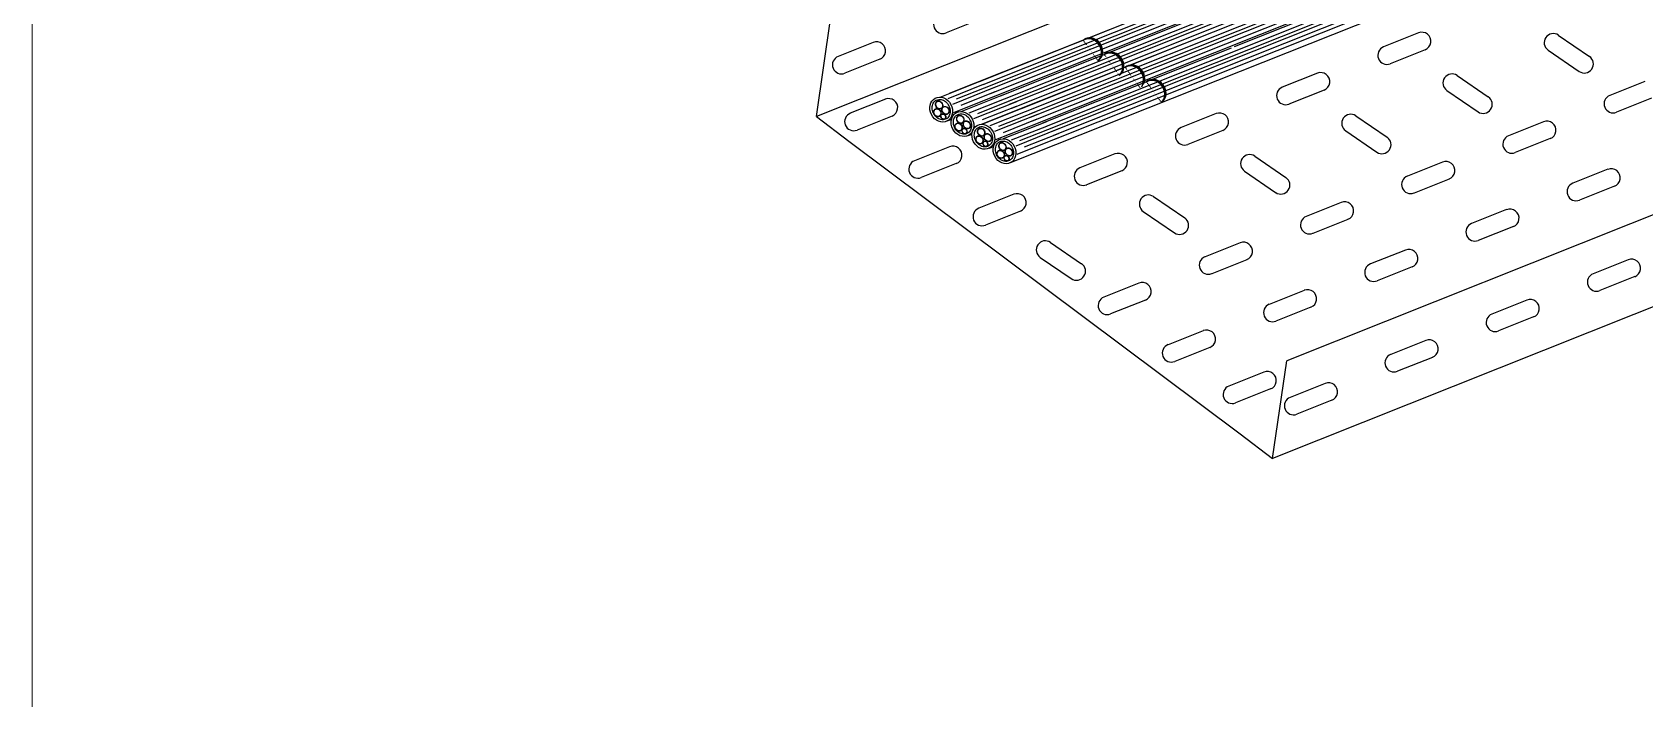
# Model space of a CAD drawing. Header units: millimetres. Extents: x -1335 to 33749, y 2338 to 5277.
# Drawn here: x 32296.9 to 32466.3, y 4271.2 to 4341.2 of the extents above; entities that cross this region are included whole.
import ezdxf

# ---------------------------------------------------------------- set-up
doc = ezdxf.new("R2010")
doc.units = ezdxf.units.MM
doc.layers.add('HAT', color=3, linetype='Continuous', lineweight=20)
doc.layers.add('metraj', color=7, linetype='Continuous')

msp = doc.modelspace()

# ---------------------------------------------------------------- hatches: boundary and pattern name
at = {"layer": 'metraj', "linetype": 'ByBlock'}
h = msp.add_hatch(dxfattribs=at)
h.set_pattern_fill('ANSI31', color=8, scale=0.024562, angle=-8.2494, style=0)
h.set_pattern_definition([(66.750613, (32486.71756, 4462.505166), (-0.071651067, 0.03078282), [])])
edge = h.paths.add_edge_path()
edge.add_line((32407.76, 4340.64), (32407.47, 4340.53))
edge.add_ellipse((32408.16, 4339.38), major_axis=(-0.7, 1.14), ratio=0.85704, start_angle=359.5297, end_angle=368.5068)
edge.add_ellipse((32408.03, 4339.28), major_axis=(-0.7, 1.14), ratio=0.85704, start_angle=188.5068, end_angle=360.1505, ccw=False)
edge.add_ellipse((32408.16, 4339.38), major_axis=(-0.7, 1.14), ratio=0.85704, start_angle=180.1505, end_angle=343.5778)
h = msp.add_hatch(dxfattribs=at)
h.set_pattern_fill('ANSI31', color=8, scale=0.024562, angle=-8.2494, style=0)
h.set_pattern_definition([(66.750613, (32488.94418, 4460.987946), (-0.071651067, 0.03078282), [])])
edge = h.paths.add_edge_path()
edge.add_line((32409.99, 4339.13), (32409.69, 4339.01))
edge.add_ellipse((32410.39, 4337.86), major_axis=(-0.7, 1.14), ratio=0.85704, start_angle=359.5297, end_angle=368.5068)
edge.add_ellipse((32410.25, 4337.76), major_axis=(-0.7, 1.14), ratio=0.85704, start_angle=188.5068, end_angle=360.1505, ccw=False)
edge.add_ellipse((32410.39, 4337.86), major_axis=(-0.7, 1.14), ratio=0.85704, start_angle=180.1505, end_angle=343.5778)
h = msp.add_hatch(dxfattribs=at)
h.set_pattern_fill('ANSI31', color=8, scale=0.024562, angle=-8.2494, style=0)
h.set_pattern_definition([(66.750613, (32491.14054, 4459.64609), (-0.071651067, 0.03078282), [])])
edge = h.paths.add_edge_path()
edge.add_line((32412.19, 4337.79), (32411.89, 4337.67))
edge.add_ellipse((32412.58, 4336.52), major_axis=(-0.7, 1.14), ratio=0.85704, start_angle=359.5297, end_angle=368.5068)
edge.add_ellipse((32412.45, 4336.42), major_axis=(-0.7, 1.14), ratio=0.85704, start_angle=188.5068, end_angle=360.1505, ccw=False)
edge.add_ellipse((32412.58, 4336.52), major_axis=(-0.7, 1.14), ratio=0.85704, start_angle=180.1505, end_angle=343.5778)
h = msp.add_hatch(dxfattribs=at)
h.set_pattern_fill('ANSI31', color=8, scale=0.024562, angle=-8.2494, style=0)
h.set_pattern_definition([(66.750613, (32493.36586, 4458.12906), (-0.071651067, 0.03078282), [])])
edge = h.paths.add_edge_path()
edge.add_line((32414.41, 4336.27), (32414.12, 4336.15))
edge.add_ellipse((32414.81, 4335), major_axis=(-0.7, 1.14), ratio=0.85704, start_angle=359.5297, end_angle=368.5068)
edge.add_ellipse((32414.68, 4334.9), major_axis=(-0.7, 1.14), ratio=0.85704, start_angle=188.5068, end_angle=360.1505, ccw=False)
edge.add_ellipse((32414.81, 4335), major_axis=(-0.7, 1.14), ratio=0.85704, start_angle=180.1505, end_angle=343.5778)

# ---------------------------------------------------------------- linework, layer by layer
at = {"layer": 'HAT', "color": 2, "linetype": 'ByBlock'}
msp.add_line((32296.94, 4119.53), (32296.94, 4739.86), dxfattribs=at)
at = {"layer": 'metraj', "color": 7, "linetype": 'ByBlock'}
for p, q in [((32691.83, 4457.09), (32379.29, 4332.39)), ((32393.28, 4334.83), (32701.94, 4457.98)), ((32399.68, 4327.54), (32709.83, 4451.28)), ((32739.89, 4430.88), (32428.68, 4306.71)), ((32738.4, 4420.61), (32427.19, 4296.45)), ((32399.04, 4334.25), (32439.85, 4350.53)), ((32379.29, 4332.39), (32380.8, 4342.86)), ((32398.64, 4334.56), (32418.45, 4342.47)), ((32386.53, 4334.2), (32382.85, 4332.73)), ((32394.51, 4332.92), (32399.06, 4334.73)), ((32379.29, 4332.39), (32382.69, 4329.78)), ((32395.26, 4330.4), (32395.63, 4330.55)), ((32382.69, 4329.78), (32423.78, 4299.05)), ((32397.46, 4329.06), (32397.89, 4329.23)), ((32427.19, 4296.45), (32428.68, 4306.71)), ((32423.78, 4299.05), (32427.19, 4296.45))]:
    msp.add_line(p, q, dxfattribs=at)
at = {"layer": 'metraj', "color": 8, "linetype": 'ByBlock'}
for p, q in [((32397.56, 4334.35), (32702.24, 4455.91)), ((32399.79, 4332.83), (32704.47, 4454.39)), ((32401.98, 4331.49), (32706.66, 4453.05)), ((32404.21, 4329.98), (32708.89, 4451.53)), ((32396.81, 4335.76), (32437.62, 4352.05)), ((32397.3, 4335.54), (32437.98, 4351.77)), ((32397.34, 4335.18), (32438.19, 4351.48)), ((32397.57, 4334.8), (32438.36, 4351.07)), ((32399.52, 4334.02), (32440.21, 4350.25)), ((32399.56, 4333.67), (32440.42, 4349.97)), ((32399.8, 4333.28), (32440.59, 4349.56)), ((32401.24, 4332.9), (32442.05, 4349.19)), ((32401.72, 4332.68), (32442.4, 4348.91)), ((32401.76, 4332.32), (32442.62, 4348.62)), ((32401.99, 4331.94), (32442.78, 4348.21)), ((32403.46, 4331.39), (32444.27, 4347.67)), ((32403.95, 4331.16), (32444.63, 4347.39)), ((32403.99, 4330.81), (32444.84, 4347.11)), ((32404.22, 4330.42), (32445.01, 4346.7)), ((32396.58, 4342.64), (32392.91, 4341.18)), ((32385.25, 4340.18), (32381.57, 4338.71)), ((32442.52, 4341.17), (32438.84, 4339.71)), ((32457.2, 4340.93), (32460.47, 4338.7)), ((32385.96, 4338.4), (32382.28, 4336.94)), ((32443.23, 4339.4), (32439.55, 4337.94)), ((32456.13, 4339.36), (32459.4, 4337.12)), ((32431.9, 4336.93), (32428.22, 4335.47)), ((32446.58, 4336.69), (32449.85, 4334.46)), ((32393.12, 4334.29), (32396.83, 4335.77)), ((32393.62, 4333.7), (32398.11, 4335.49)), ((32394.02, 4334.23), (32397.94, 4335.79)), ((32394.51, 4333.58), (32398.07, 4335)), ((32432.6, 4335.16), (32428.92, 4333.7)), ((32445.5, 4335.12), (32448.77, 4332.88)), ((32466.28, 4336.07), (32462.6, 4334.6)), ((32393.72, 4332.82), (32398.01, 4334.53)), ((32395.35, 4332.77), (32399.06, 4334.25)), ((32395.84, 4332.18), (32400.34, 4333.97)), ((32396.24, 4332.71), (32400.17, 4334.28)), ((32396.73, 4332.06), (32400.3, 4333.48)), ((32466.99, 4334.3), (32463.31, 4332.83)), ((32387.24, 4332.43), (32383.56, 4330.96)), ((32396.63, 4331.57), (32400.24, 4333.02)), ((32397.55, 4331.43), (32401.25, 4332.91)), ((32398.04, 4330.84), (32402.54, 4332.63)), ((32398.14, 4329.96), (32402.44, 4331.67)), ((32398.44, 4331.37), (32402.36, 4332.93)), ((32398.93, 4330.72), (32402.49, 4332.14)), ((32421.27, 4332.7), (32417.59, 4331.23)), ((32435.95, 4332.45), (32439.22, 4330.22)), ((32455.65, 4331.83), (32451.98, 4330.36)), ((32395.95, 4331.3), (32395.99, 4331.32)), ((32399.77, 4329.92), (32403.48, 4331.39)), ((32400.27, 4329.32), (32404.76, 4331.12)), ((32400.37, 4328.44), (32404.66, 4330.16)), ((32400.67, 4329.85), (32404.59, 4331.42)), ((32401.15, 4329.2), (32404.72, 4330.62)), ((32421.98, 4330.92), (32418.3, 4329.46)), ((32434.88, 4330.88), (32438.15, 4328.64)), ((32456.36, 4330.06), (32452.68, 4328.59)), ((32393.27, 4329.21), (32389.6, 4327.74)), ((32410.64, 4328.46), (32406.97, 4326.99)), ((32425.33, 4328.21), (32428.6, 4325.98)), ((32393.98, 4327.44), (32390.3, 4325.97)), ((32411.35, 4326.68), (32407.67, 4325.22)), ((32424.25, 4326.64), (32427.52, 4324.41)), ((32445.03, 4327.59), (32441.35, 4326.12)), ((32462.4, 4326.84), (32458.72, 4325.37)), ((32445.73, 4325.82), (32442.06, 4324.35)), ((32463.1, 4325.07), (32459.43, 4323.6)), ((32400.02, 4324.22), (32396.34, 4322.75)), ((32414.7, 4323.97), (32417.97, 4321.74)), ((32434.4, 4323.35), (32430.72, 4321.89)), ((32400.72, 4322.45), (32397.05, 4320.98)), ((32413.62, 4322.4), (32416.89, 4320.17)), ((32435.11, 4321.58), (32431.43, 4320.11)), ((32451.77, 4322.6), (32448.09, 4321.13)), ((32452.48, 4320.83), (32448.8, 4319.36)), ((32403.87, 4319.16), (32407.14, 4316.92)), ((32423.78, 4319.11), (32420.1, 4317.65)), ((32441.15, 4318.36), (32437.47, 4316.89)), ((32402.8, 4317.58), (32406.06, 4315.35)), ((32424.48, 4317.34), (32420.81, 4315.87)), ((32441.85, 4316.59), (32438.18, 4315.12)), ((32464.53, 4317.33), (32460.85, 4315.86)), ((32413.15, 4314.87), (32409.47, 4313.41)), ((32465.24, 4315.56), (32461.56, 4314.09)), ((32413.86, 4313.1), (32410.18, 4311.64)), ((32430.52, 4314.12), (32426.84, 4312.65)), ((32453.9, 4313.09), (32450.23, 4311.62)), ((32431.23, 4312.35), (32427.55, 4310.88)), ((32454.61, 4311.32), (32450.93, 4309.85)), ((32419.89, 4309.88), (32416.22, 4308.41)), ((32420.6, 4308.11), (32416.92, 4306.64)), ((32443.28, 4308.85), (32439.6, 4307.38)), ((32443.99, 4307.08), (32440.31, 4305.61)), ((32426.28, 4305.53), (32422.61, 4304.06)), ((32426.99, 4303.76), (32423.31, 4302.29)), ((32432.72, 4304.34), (32429.04, 4302.87)), ((32433.42, 4302.57), (32429.75, 4301.1))]:
    msp.add_line(p, q, dxfattribs=at)
at = {"layer": 'metraj', "linetype": 'ByBlock'}
for p, q in [((32423.18, 4339.73), (32443.45, 4347.82)), ((32396.42, 4336.08), (32416.23, 4343.99)), ((32400.84, 4333.22), (32420.65, 4341.13)), ((32403.07, 4331.71), (32422.88, 4339.61)), ((32392.28, 4334.43), (32396.84, 4336.25)), ((32396.71, 4331.57), (32401.26, 4333.39)), ((32393.03, 4331.92), (32393.46, 4332.09)), ((32398.93, 4330.06), (32403.48, 4331.87))]:
    msp.add_line(p, q, dxfattribs=at)
at = {"layer": 'metraj', "color": 8, "linetype": 'ByBlock'}
for centre, start, end in [((32392.55, 4342.06), 111.7506, 291.7506), ((32385.6, 4339.29), 291.7506, 111.7506), ((32442.87, 4340.29), 291.7506, 111.7506), ((32456.67, 4340.15), 55.642, 235.642), ((32381.93, 4337.82), 111.7506, 291.7506), ((32439.2, 4338.82), 111.7506, 291.7506), ((32459.93, 4337.91), 235.642, 55.642), ((32432.25, 4336.05), 291.7506, 111.7506), ((32446.04, 4335.91), 55.642, 235.642), ((32428.57, 4334.58), 111.7506, 291.7506), ((32386.88, 4333.32), 291.7506, 111.7506), ((32449.31, 4333.67), 235.642, 55.642), ((32462.96, 4333.72), 111.7506, 291.7506), ((32421.62, 4331.81), 291.7506, 111.7506), ((32435.41, 4331.67), 55.642, 235.642), ((32456.01, 4330.95), 291.7506, 111.7506), ((32417.95, 4330.34), 111.7506, 291.7506), ((32438.68, 4329.43), 235.642, 55.642), ((32452.33, 4329.48), 111.7506, 291.7506), ((32393.63, 4328.32), 291.7506, 111.7506), ((32411, 4327.57), 291.7506, 111.7506), ((32424.79, 4327.43), 55.642, 235.642), ((32389.95, 4326.86), 111.7506, 291.7506), ((32407.32, 4326.1), 111.7506, 291.7506), ((32445.38, 4326.71), 291.7506, 111.7506), ((32462.75, 4325.95), 291.7506, 111.7506), ((32428.06, 4325.19), 235.642, 55.642), ((32441.7, 4325.24), 111.7506, 291.7506), ((32459.07, 4324.49), 111.7506, 291.7506), ((32400.37, 4323.33), 291.7506, 111.7506), ((32414.16, 4323.19), 55.642, 235.642), ((32434.76, 4322.47), 291.7506, 111.7506), ((32396.69, 4321.86), 111.7506, 291.7506), ((32417.43, 4320.95), 235.642, 55.642), ((32431.08, 4321), 111.7506, 291.7506), ((32452.13, 4321.71), 291.7506, 111.7506), ((32448.45, 4320.25), 111.7506, 291.7506), ((32403.33, 4318.37), 55.642, 235.642), ((32424.13, 4318.23), 291.7506, 111.7506), ((32441.5, 4317.47), 291.7506, 111.7506), ((32406.6, 4316.14), 235.642, 55.642), ((32420.45, 4316.76), 111.7506, 291.7506), ((32437.82, 4316.01), 111.7506, 291.7506), ((32464.88, 4316.44), 291.7506, 111.7506), ((32413.5, 4313.99), 291.7506, 111.7506), ((32461.21, 4314.98), 111.7506, 291.7506), ((32409.83, 4312.52), 111.7506, 291.7506), ((32430.87, 4313.24), 291.7506, 111.7506), ((32454.26, 4312.21), 291.7506, 111.7506), ((32427.2, 4311.77), 111.7506, 291.7506), ((32450.58, 4310.74), 111.7506, 291.7506), ((32420.25, 4309), 291.7506, 111.7506), ((32416.57, 4307.53), 111.7506, 291.7506), ((32443.63, 4307.97), 291.7506, 111.7506), ((32439.95, 4306.5), 111.7506, 291.7506), ((32426.64, 4304.65), 291.7506, 111.7506), ((32422.96, 4303.18), 111.7506, 291.7506), ((32429.39, 4301.99), 111.7506, 291.7506), ((32433.07, 4303.46), 291.7506, 111.7506)]:
    msp.add_arc(centre, 0.953, start, end, dxfattribs=at)
at = {"layer": 'metraj', "color": 7, "linetype": 'ByBlock'}
msp.add_arc((32383.21, 4331.85), 0.953, 111.7506, 291.7506, dxfattribs=at)
at = {"layer": 'metraj', "linetype": 'ByBlock'}
for centre, start_param, end_param in [((32408.16, 4339.38), 3.144219, 6.431657), ((32408.03, 4339.28), 3.290065, 6.285812), ((32410.25, 4337.76), 3.290065, 6.285812), ((32412.58, 4336.52), 3.780894, 6.431657), ((32412.45, 4336.42), 3.825427, 6.285812), ((32414.81, 4335), 3.144219, 6.431657), ((32414.68, 4334.9), 3.290065, 6.285812)]:
    msp.add_ellipse(centre, major_axis=(-0.7, 1.14), ratio=0.85704, start_param=start_param, end_param=end_param, dxfattribs=at)
at = {"layer": 'metraj', "color": 7, "linetype": 'ByBlock'}
msp.add_ellipse((32410.39, 4337.86), major_axis=(-0.7, 1.14), ratio=0.85704, start_param=3.144219, end_param=6.431657, dxfattribs=at)
for centre in [(32392.4, 4333.12), (32394.63, 4331.6), (32396.82, 4330.26), (32399.05, 4328.74)]:
    msp.add_ellipse(centre, major_axis=(-0.63, 1.2), ratio=0.847483, dxfattribs=at)
for points in [[(32391.88, 4334.1), (32391.78, 4334.05), (32391.7, 4333.98), (32391.54, 4333.76), (32391.48, 4333.6), (32391.43, 4333.26), (32391.46, 4333.07), (32391.58, 4332.71), (32391.68, 4332.54), (32391.94, 4332.27), (32392.1, 4332.16), (32392.41, 4332.05), (32392.57, 4332.04), (32392.86, 4332.09), (32392.99, 4332.16), (32393.2, 4332.37), (32393.28, 4332.52), (32393.36, 4332.85), (32393.36, 4333.04), (32393.27, 4333.42), (32393.18, 4333.6), (32392.94, 4333.9), (32392.79, 4334.02), (32392.47, 4334.17), (32392.3, 4334.2), (32392.05, 4334.17), (32391.96, 4334.15), (32391.88, 4334.1)], [(32391.97, 4334), (32391.93, 4333.97), (32391.9, 4333.95), (32391.83, 4333.86), (32391.81, 4333.8), (32391.79, 4333.66), (32391.8, 4333.58), (32391.85, 4333.44), (32391.89, 4333.37), (32392, 4333.26), (32392.06, 4333.22), (32392.18, 4333.17), (32392.25, 4333.17), (32392.36, 4333.19), (32392.42, 4333.22), (32392.5, 4333.3), (32392.53, 4333.36), (32392.56, 4333.5), (32392.56, 4333.57), (32392.53, 4333.72), (32392.49, 4333.8), (32392.39, 4333.92), (32392.33, 4333.96), (32392.21, 4334.02), (32392.14, 4334.04), (32392.04, 4334.02), (32392, 4334.01), (32391.97, 4334)], [(32392.65, 4333.42), (32392.61, 4333.4), (32392.58, 4333.37), (32392.51, 4333.29), (32392.49, 4333.23), (32392.47, 4333.09), (32392.48, 4333.01), (32392.53, 4332.87), (32392.57, 4332.8), (32392.68, 4332.69), (32392.74, 4332.65), (32392.86, 4332.6), (32392.93, 4332.6), (32393.04, 4332.62), (32393.1, 4332.65), (32393.18, 4332.73), (32393.21, 4332.79), (32393.24, 4332.92), (32393.24, 4333), (32393.21, 4333.15), (32393.17, 4333.22), (32393.07, 4333.35), (32393.01, 4333.39), (32392.89, 4333.45), (32392.82, 4333.46), (32392.72, 4333.45), (32392.68, 4333.44), (32392.65, 4333.42)], [(32391.79, 4333.18), (32391.75, 4333.16), (32391.71, 4333.13), (32391.65, 4333.05), (32391.62, 4332.99), (32391.61, 4332.85), (32391.62, 4332.77), (32391.67, 4332.63), (32391.71, 4332.56), (32391.81, 4332.45), (32391.87, 4332.41), (32392, 4332.36), (32392.06, 4332.36), (32392.18, 4332.38), (32392.23, 4332.41), (32392.32, 4332.49), (32392.35, 4332.55), (32392.38, 4332.69), (32392.38, 4332.76), (32392.34, 4332.91), (32392.31, 4332.98), (32392.21, 4333.11), (32392.15, 4333.15), (32392.02, 4333.21), (32391.95, 4333.22), (32391.86, 4333.21), (32391.82, 4333.2), (32391.79, 4333.18)], [(32392.47, 4332.65), (32392.44, 4332.64), (32392.42, 4332.62), (32392.37, 4332.56), (32392.36, 4332.51), (32392.34, 4332.42), (32392.35, 4332.36), (32392.38, 4332.26), (32392.41, 4332.22), (32392.49, 4332.14), (32392.53, 4332.11), (32392.62, 4332.08), (32392.66, 4332.08), (32392.74, 4332.09), (32392.78, 4332.11), (32392.84, 4332.17), (32392.86, 4332.21), (32392.88, 4332.3), (32392.88, 4332.36), (32392.86, 4332.46), (32392.83, 4332.51), (32392.77, 4332.6), (32392.72, 4332.63), (32392.63, 4332.67), (32392.59, 4332.68), (32392.52, 4332.67), (32392.49, 4332.67), (32392.47, 4332.65)]]:
    msp.add_open_spline(points, degree=3, knots=[0, 0, 0, 0, 0.386312, 0.386312, 0.887779, 0.887779, 1.389246, 1.389246, 1.890713, 1.890713, 2.392181, 2.392181, 2.893648, 2.893648, 3.395115, 3.395115, 3.907615, 3.907615, 4.420114, 4.420114, 4.932614, 4.932614, 5.445113, 5.445113, 5.957613, 5.957613, 6.283185, 6.283185, 6.283185, 6.283185], dxfattribs=at)
at = {"layer": 'metraj', "color": 8, "linetype": 'ByBlock'}
for points, knots in [([(32391.98, 4333.97), (32391.94, 4333.95), (32391.9, 4333.91), (32391.83, 4333.8), (32391.82, 4333.71), (32391.83, 4333.54), (32391.87, 4333.45), (32391.98, 4333.3), (32392.06, 4333.25), (32392.2, 4333.19), (32392.28, 4333.19), (32392.4, 4333.24), (32392.46, 4333.29), (32392.53, 4333.41), (32392.54, 4333.5), (32392.52, 4333.67), (32392.48, 4333.76), (32392.37, 4333.91), (32392.3, 4333.96), (32392.15, 4334.01), (32392.07, 4334.01), (32392, 4333.98), (32391.99, 4333.98), (32391.98, 4333.97)], [0, 0, 0, 0, 0.503195, 0.503195, 1.13382, 1.13382, 1.764445, 1.764445, 2.39507, 2.39507, 3.025694, 3.025694, 3.656319, 3.656319, 4.286944, 4.286944, 4.917569, 4.917569, 5.548194, 5.548194, 6.178819, 6.178819, 6.283185, 6.283185, 6.283185, 6.283185]), ([(32392.66, 4333.4), (32392.62, 4333.38), (32392.58, 4333.34), (32392.51, 4333.22), (32392.5, 4333.14), (32392.51, 4332.97), (32392.55, 4332.88), (32392.66, 4332.73), (32392.74, 4332.68), (32392.88, 4332.62), (32392.96, 4332.62), (32393.08, 4332.67), (32393.14, 4332.71), (32393.21, 4332.84), (32393.22, 4332.93), (32393.2, 4333.1), (32393.16, 4333.19), (32393.05, 4333.34), (32392.98, 4333.39), (32392.83, 4333.44), (32392.75, 4333.44), (32392.68, 4333.41), (32392.67, 4333.41), (32392.66, 4333.4)], [0, 0, 0, 0, 0.503195, 0.503195, 1.13382, 1.13382, 1.764445, 1.764445, 2.39507, 2.39507, 3.025694, 3.025694, 3.656319, 3.656319, 4.286944, 4.286944, 4.917569, 4.917569, 5.548194, 5.548194, 6.178819, 6.178819, 6.283185, 6.283185, 6.283185, 6.283185]), ([(32391.8, 4333.16), (32391.75, 4333.14), (32391.71, 4333.1), (32391.65, 4332.98), (32391.63, 4332.9), (32391.65, 4332.73), (32391.69, 4332.64), (32391.8, 4332.49), (32391.87, 4332.44), (32392.02, 4332.38), (32392.09, 4332.38), (32392.22, 4332.43), (32392.27, 4332.47), (32392.34, 4332.6), (32392.36, 4332.69), (32392.34, 4332.86), (32392.3, 4332.95), (32392.19, 4333.1), (32392.11, 4333.15), (32391.96, 4333.2), (32391.89, 4333.2), (32391.82, 4333.17), (32391.81, 4333.17), (32391.8, 4333.16)], [0, 0, 0, 0, 0.503195, 0.503195, 1.13382, 1.13382, 1.764445, 1.764445, 2.39507, 2.39507, 3.025694, 3.025694, 3.656319, 3.656319, 4.286944, 4.286944, 4.917569, 4.917569, 5.548194, 5.548194, 6.178819, 6.178819, 6.283185, 6.283185, 6.283185, 6.283185]), ([(32392.48, 4332.63), (32392.44, 4332.61), (32392.41, 4332.58), (32392.37, 4332.49), (32392.37, 4332.42), (32392.39, 4332.29), (32392.43, 4332.23), (32392.53, 4332.14), (32392.59, 4332.11), (32392.69, 4332.1), (32392.74, 4332.11), (32392.82, 4332.18), (32392.85, 4332.23), (32392.86, 4332.35), (32392.85, 4332.42), (32392.79, 4332.54), (32392.74, 4332.59), (32392.63, 4332.65), (32392.57, 4332.66), (32392.51, 4332.64), (32392.49, 4332.64), (32392.48, 4332.63)], [0, 0, 0, 0, 0.570386, 0.570386, 1.257907, 1.257907, 1.945428, 1.945428, 2.632949, 2.632949, 3.32047, 3.32047, 4.007991, 4.007991, 4.695512, 4.695512, 5.383033, 5.383033, 6.070554, 6.070554, 6.283185, 6.283185, 6.283185, 6.283185]), ([(32394.02, 4331.65), (32393.98, 4331.62), (32393.94, 4331.58), (32393.87, 4331.47), (32393.86, 4331.38), (32393.88, 4331.21), (32393.91, 4331.12), (32394.02, 4330.97), (32394.1, 4330.92), (32394.25, 4330.87), (32394.32, 4330.87), (32394.45, 4330.91), (32394.5, 4330.96), (32394.57, 4331.09), (32394.58, 4331.17), (32394.56, 4331.35), (32394.53, 4331.44), (32394.41, 4331.58), (32394.34, 4331.63), (32394.19, 4331.68), (32394.12, 4331.68), (32394.04, 4331.66), (32394.03, 4331.65), (32394.02, 4331.65)], [0, 0, 0, 0, 0.503195, 0.503195, 1.13382, 1.13382, 1.764445, 1.764445, 2.39507, 2.39507, 3.025694, 3.025694, 3.656319, 3.656319, 4.286944, 4.286944, 4.917569, 4.917569, 5.548194, 5.548194, 6.178819, 6.178819, 6.283185, 6.283185, 6.283185, 6.283185]), ([(32394.21, 4332.46), (32394.16, 4332.43), (32394.12, 4332.39), (32394.06, 4332.28), (32394.04, 4332.19), (32394.06, 4332.02), (32394.1, 4331.93), (32394.21, 4331.78), (32394.28, 4331.73), (32394.43, 4331.68), (32394.51, 4331.68), (32394.63, 4331.72), (32394.68, 4331.77), (32394.75, 4331.9), (32394.77, 4331.98), (32394.75, 4332.16), (32394.71, 4332.25), (32394.6, 4332.39), (32394.52, 4332.44), (32394.37, 4332.5), (32394.3, 4332.49), (32394.23, 4332.47), (32394.22, 4332.46), (32394.21, 4332.46)], [0, 0, 0, 0, 0.503195, 0.503195, 1.13382, 1.13382, 1.764445, 1.764445, 2.39507, 2.39507, 3.025694, 3.025694, 3.656319, 3.656319, 4.286944, 4.286944, 4.917569, 4.917569, 5.548194, 5.548194, 6.178819, 6.178819, 6.283185, 6.283185, 6.283185, 6.283185]), ([(32394.89, 4331.89), (32394.84, 4331.86), (32394.8, 4331.82), (32394.74, 4331.71), (32394.72, 4331.62), (32394.74, 4331.45), (32394.78, 4331.36), (32394.89, 4331.21), (32394.96, 4331.16), (32395.11, 4331.11), (32395.19, 4331.11), (32395.31, 4331.15), (32395.36, 4331.2), (32395.43, 4331.33), (32395.45, 4331.41), (32395.43, 4331.59), (32395.39, 4331.68), (32395.28, 4331.82), (32395.2, 4331.87), (32395.06, 4331.92), (32394.98, 4331.92), (32394.91, 4331.89), (32394.9, 4331.89), (32394.89, 4331.89)], [0, 0, 0, 0, 0.503195, 0.503195, 1.13382, 1.13382, 1.764445, 1.764445, 2.39507, 2.39507, 3.025694, 3.025694, 3.656319, 3.656319, 4.286944, 4.286944, 4.917569, 4.917569, 5.548194, 5.548194, 6.178819, 6.178819, 6.283185, 6.283185, 6.283185, 6.283185]), ([(32394.71, 4331.11), (32394.67, 4331.1), (32394.64, 4331.06), (32394.6, 4330.97), (32394.59, 4330.91), (32394.62, 4330.78), (32394.66, 4330.71), (32394.75, 4330.62), (32394.81, 4330.59), (32394.92, 4330.58), (32394.97, 4330.6), (32395.04, 4330.66), (32395.07, 4330.71), (32395.09, 4330.83), (32395.08, 4330.9), (32395.01, 4331.03), (32394.96, 4331.08), (32394.85, 4331.14), (32394.8, 4331.14), (32394.73, 4331.13), (32394.72, 4331.12), (32394.71, 4331.11)], [0, 0, 0, 0, 0.570386, 0.570386, 1.257907, 1.257907, 1.945428, 1.945428, 2.632949, 2.632949, 3.32047, 3.32047, 4.007991, 4.007991, 4.695512, 4.695512, 5.383033, 5.383033, 6.070554, 6.070554, 6.283185, 6.283185, 6.283185, 6.283185]), ([(32396.22, 4330.3), (32396.17, 4330.28), (32396.13, 4330.24), (32396.07, 4330.13), (32396.05, 4330.04), (32396.07, 4329.87), (32396.11, 4329.78), (32396.22, 4329.63), (32396.29, 4329.58), (32396.44, 4329.52), (32396.52, 4329.52), (32396.64, 4329.57), (32396.7, 4329.62), (32396.76, 4329.74), (32396.78, 4329.83), (32396.76, 4330), (32396.72, 4330.09), (32396.61, 4330.24), (32396.54, 4330.29), (32396.39, 4330.34), (32396.31, 4330.34), (32396.24, 4330.31), (32396.23, 4330.31), (32396.22, 4330.3)], [0, 0, 0, 0, 0.503195, 0.503195, 1.13382, 1.13382, 1.764445, 1.764445, 2.39507, 2.39507, 3.025694, 3.025694, 3.656319, 3.656319, 4.286944, 4.286944, 4.917569, 4.917569, 5.548194, 5.548194, 6.178819, 6.178819, 6.283185, 6.283185, 6.283185, 6.283185]), ([(32396.41, 4331.11), (32396.36, 4331.09), (32396.32, 4331.05), (32396.25, 4330.94), (32396.24, 4330.85), (32396.26, 4330.68), (32396.29, 4330.59), (32396.4, 4330.44), (32396.48, 4330.39), (32396.63, 4330.33), (32396.7, 4330.33), (32396.83, 4330.38), (32396.88, 4330.43), (32396.95, 4330.56), (32396.97, 4330.64), (32396.94, 4330.81), (32396.91, 4330.9), (32396.79, 4331.05), (32396.72, 4331.1), (32396.57, 4331.15), (32396.5, 4331.15), (32396.42, 4331.12), (32396.41, 4331.12), (32396.41, 4331.11)], [0, 0, 0, 0, 0.503195, 0.503195, 1.13382, 1.13382, 1.764445, 1.764445, 2.39507, 2.39507, 3.025694, 3.025694, 3.656319, 3.656319, 4.286944, 4.286944, 4.917569, 4.917569, 5.548194, 5.548194, 6.178819, 6.178819, 6.283185, 6.283185, 6.283185, 6.283185]), ([(32397.09, 4330.54), (32397.04, 4330.52), (32397, 4330.48), (32396.94, 4330.37), (32396.92, 4330.28), (32396.94, 4330.11), (32396.97, 4330.02), (32397.08, 4329.87), (32397.16, 4329.82), (32397.31, 4329.76), (32397.38, 4329.76), (32397.51, 4329.81), (32397.56, 4329.85), (32397.63, 4329.98), (32397.65, 4330.07), (32397.62, 4330.24), (32397.59, 4330.33), (32397.48, 4330.48), (32397.4, 4330.53), (32397.25, 4330.58), (32397.18, 4330.58), (32397.11, 4330.55), (32397.1, 4330.55), (32397.09, 4330.54)], [0, 0, 0, 0, 0.503195, 0.503195, 1.13382, 1.13382, 1.764445, 1.764445, 2.39507, 2.39507, 3.025694, 3.025694, 3.656319, 3.656319, 4.286944, 4.286944, 4.917569, 4.917569, 5.548194, 5.548194, 6.178819, 6.178819, 6.283185, 6.283185, 6.283185, 6.283185]), ([(32396.9, 4329.77), (32396.87, 4329.75), (32396.84, 4329.72), (32396.8, 4329.63), (32396.79, 4329.57), (32396.82, 4329.43), (32396.85, 4329.37), (32396.95, 4329.28), (32397.01, 4329.25), (32397.12, 4329.24), (32397.16, 4329.26), (32397.24, 4329.32), (32397.27, 4329.37), (32397.28, 4329.49), (32397.27, 4329.56), (32397.21, 4329.68), (32397.16, 4329.73), (32397.05, 4329.79), (32396.99, 4329.8), (32396.93, 4329.79), (32396.92, 4329.78), (32396.9, 4329.77)], [0, 0, 0, 0, 0.570386, 0.570386, 1.257907, 1.257907, 1.945428, 1.945428, 2.632949, 2.632949, 3.32047, 3.32047, 4.007991, 4.007991, 4.695512, 4.695512, 5.383033, 5.383033, 6.070554, 6.070554, 6.283185, 6.283185, 6.283185, 6.283185]), ([(32398.45, 4328.79), (32398.4, 4328.76), (32398.36, 4328.72), (32398.3, 4328.61), (32398.28, 4328.52), (32398.3, 4328.35), (32398.33, 4328.26), (32398.45, 4328.11), (32398.52, 4328.06), (32398.67, 4328.01), (32398.74, 4328.01), (32398.87, 4328.05), (32398.92, 4328.1), (32398.99, 4328.23), (32399.01, 4328.31), (32398.98, 4328.49), (32398.95, 4328.58), (32398.84, 4328.72), (32398.76, 4328.77), (32398.61, 4328.83), (32398.54, 4328.82), (32398.47, 4328.8), (32398.46, 4328.79), (32398.45, 4328.79)], [0, 0, 0, 0, 0.503195, 0.503195, 1.13382, 1.13382, 1.764445, 1.764445, 2.39507, 2.39507, 3.025694, 3.025694, 3.656319, 3.656319, 4.286944, 4.286944, 4.917569, 4.917569, 5.548194, 5.548194, 6.178819, 6.178819, 6.283185, 6.283185, 6.283185, 6.283185]), ([(32398.63, 4329.6), (32398.58, 4329.57), (32398.54, 4329.53), (32398.48, 4329.42), (32398.46, 4329.34), (32398.48, 4329.16), (32398.52, 4329.07), (32398.63, 4328.93), (32398.7, 4328.87), (32398.85, 4328.82), (32398.93, 4328.82), (32399.05, 4328.86), (32399.11, 4328.91), (32399.17, 4329.04), (32399.19, 4329.12), (32399.17, 4329.3), (32399.13, 4329.39), (32399.02, 4329.53), (32398.95, 4329.59), (32398.8, 4329.64), (32398.72, 4329.64), (32398.65, 4329.61), (32398.64, 4329.6), (32398.63, 4329.6)], [0, 0, 0, 0, 0.503195, 0.503195, 1.13382, 1.13382, 1.764445, 1.764445, 2.39507, 2.39507, 3.025694, 3.025694, 3.656319, 3.656319, 4.286944, 4.286944, 4.917569, 4.917569, 5.548194, 5.548194, 6.178819, 6.178819, 6.283185, 6.283185, 6.283185, 6.283185]), ([(32399.13, 4328.26), (32399.09, 4328.24), (32399.06, 4328.21), (32399.02, 4328.11), (32399.01, 4328.05), (32399.04, 4327.92), (32399.08, 4327.85), (32399.18, 4327.76), (32399.23, 4327.73), (32399.34, 4327.72), (32399.39, 4327.74), (32399.47, 4327.8), (32399.49, 4327.85), (32399.51, 4327.97), (32399.5, 4328.04), (32399.44, 4328.17), (32399.39, 4328.22), (32399.28, 4328.28), (32399.22, 4328.28), (32399.16, 4328.27), (32399.14, 4328.26), (32399.13, 4328.26)], [0, 0, 0, 0, 0.570386, 0.570386, 1.257907, 1.257907, 1.945428, 1.945428, 2.632949, 2.632949, 3.32047, 3.32047, 4.007991, 4.007991, 4.695512, 4.695512, 5.383033, 5.383033, 6.070554, 6.070554, 6.283185, 6.283185, 6.283185, 6.283185]), ([(32399.31, 4329.03), (32399.26, 4329), (32399.22, 4328.96), (32399.16, 4328.85), (32399.14, 4328.76), (32399.16, 4328.59), (32399.2, 4328.5), (32399.31, 4328.35), (32399.38, 4328.3), (32399.53, 4328.25), (32399.61, 4328.25), (32399.73, 4328.29), (32399.79, 4328.34), (32399.86, 4328.47), (32399.87, 4328.55), (32399.85, 4328.73), (32399.81, 4328.82), (32399.7, 4328.96), (32399.63, 4329.01), (32399.48, 4329.06), (32399.4, 4329.06), (32399.33, 4329.04), (32399.32, 4329.03), (32399.31, 4329.03)], [0, 0, 0, 0, 0.503195, 0.503195, 1.13382, 1.13382, 1.764445, 1.764445, 2.39507, 2.39507, 3.025694, 3.025694, 3.656319, 3.656319, 4.286944, 4.286944, 4.917569, 4.917569, 5.548194, 5.548194, 6.178819, 6.178819, 6.283185, 6.283185, 6.283185, 6.283185])]:
    msp.add_open_spline(points, degree=3, knots=knots, dxfattribs=at)
at = {"layer": 'metraj', "linetype": 'ByBlock'}
for points in [[(32394.11, 4332.58), (32394.01, 4332.53), (32393.92, 4332.46), (32393.76, 4332.24), (32393.7, 4332.09), (32393.66, 4331.74), (32393.68, 4331.55), (32393.81, 4331.19), (32393.91, 4331.02), (32394.17, 4330.75), (32394.32, 4330.65), (32394.64, 4330.53), (32394.8, 4330.52), (32395.09, 4330.58), (32395.22, 4330.65), (32395.43, 4330.86), (32395.51, 4331), (32395.59, 4331.34), (32395.59, 4331.53), (32395.5, 4331.9), (32395.41, 4332.08), (32395.17, 4332.39), (32395.01, 4332.51), (32394.69, 4332.66), (32394.53, 4332.68), (32394.28, 4332.66), (32394.19, 4332.63), (32394.11, 4332.58)], [(32394.01, 4331.67), (32393.97, 4331.65), (32393.94, 4331.62), (32393.88, 4331.53), (32393.85, 4331.47), (32393.83, 4331.33), (32393.84, 4331.25), (32393.89, 4331.11), (32393.93, 4331.04), (32394.04, 4330.93), (32394.1, 4330.89), (32394.23, 4330.85), (32394.29, 4330.84), (32394.41, 4330.86), (32394.46, 4330.89), (32394.54, 4330.98), (32394.57, 4331.03), (32394.61, 4331.17), (32394.61, 4331.24), (32394.57, 4331.39), (32394.53, 4331.47), (32394.44, 4331.59), (32394.38, 4331.64), (32394.25, 4331.7), (32394.18, 4331.71), (32394.08, 4331.7), (32394.05, 4331.68), (32394.01, 4331.67)], [(32394.2, 4332.48), (32394.16, 4332.46), (32394.12, 4332.43), (32394.06, 4332.34), (32394.04, 4332.28), (32394.02, 4332.14), (32394.03, 4332.06), (32394.08, 4331.92), (32394.12, 4331.85), (32394.22, 4331.74), (32394.28, 4331.7), (32394.41, 4331.66), (32394.47, 4331.65), (32394.59, 4331.68), (32394.64, 4331.7), (32394.73, 4331.79), (32394.76, 4331.84), (32394.79, 4331.98), (32394.79, 4332.06), (32394.75, 4332.21), (32394.72, 4332.28), (32394.62, 4332.4), (32394.56, 4332.45), (32394.43, 4332.51), (32394.37, 4332.52), (32394.27, 4332.51), (32394.23, 4332.5), (32394.2, 4332.48)], [(32394.88, 4331.91), (32394.84, 4331.89), (32394.8, 4331.86), (32394.74, 4331.77), (32394.72, 4331.71), (32394.7, 4331.57), (32394.71, 4331.49), (32394.76, 4331.35), (32394.8, 4331.28), (32394.9, 4331.17), (32394.96, 4331.13), (32395.09, 4331.09), (32395.15, 4331.08), (32395.27, 4331.1), (32395.32, 4331.13), (32395.41, 4331.22), (32395.44, 4331.27), (32395.47, 4331.41), (32395.47, 4331.48), (32395.43, 4331.63), (32395.4, 4331.71), (32395.3, 4331.83), (32395.24, 4331.88), (32395.11, 4331.94), (32395.05, 4331.95), (32394.95, 4331.94), (32394.91, 4331.92), (32394.88, 4331.91)], [(32394.7, 4331.14), (32394.67, 4331.12), (32394.64, 4331.1), (32394.6, 4331.04), (32394.58, 4331), (32394.57, 4330.9), (32394.58, 4330.85), (32394.61, 4330.75), (32394.64, 4330.7), (32394.71, 4330.62), (32394.76, 4330.59), (32394.84, 4330.56), (32394.89, 4330.56), (32394.97, 4330.57), (32395.01, 4330.59), (32395.07, 4330.65), (32395.09, 4330.69), (32395.11, 4330.79), (32395.11, 4330.84), (32395.08, 4330.95), (32395.06, 4331), (32394.99, 4331.08), (32394.95, 4331.11), (32394.86, 4331.16), (32394.81, 4331.16), (32394.74, 4331.16), (32394.72, 4331.15), (32394.7, 4331.14)], [(32396.3, 4331.24), (32396.21, 4331.19), (32396.12, 4331.12), (32395.96, 4330.9), (32395.9, 4330.74), (32395.86, 4330.4), (32395.88, 4330.21), (32396, 4329.85), (32396.11, 4329.68), (32396.37, 4329.41), (32396.52, 4329.3), (32396.84, 4329.19), (32397, 4329.18), (32397.29, 4329.24), (32397.41, 4329.3), (32397.63, 4329.51), (32397.71, 4329.66), (32397.79, 4329.99), (32397.79, 4330.19), (32397.69, 4330.56), (32397.61, 4330.74), (32397.36, 4331.05), (32397.21, 4331.17), (32396.89, 4331.31), (32396.72, 4331.34), (32396.48, 4331.31), (32396.39, 4331.29), (32396.3, 4331.24)], [(32396.21, 4330.33), (32396.17, 4330.3), (32396.14, 4330.28), (32396.07, 4330.19), (32396.05, 4330.13), (32396.03, 4329.99), (32396.04, 4329.91), (32396.09, 4329.77), (32396.13, 4329.7), (32396.23, 4329.59), (32396.3, 4329.55), (32396.42, 4329.5), (32396.49, 4329.5), (32396.6, 4329.52), (32396.65, 4329.55), (32396.74, 4329.63), (32396.77, 4329.69), (32396.8, 4329.83), (32396.8, 4329.9), (32396.77, 4330.05), (32396.73, 4330.13), (32396.63, 4330.25), (32396.57, 4330.29), (32396.44, 4330.35), (32396.38, 4330.36), (32396.28, 4330.35), (32396.24, 4330.34), (32396.21, 4330.33)], [(32396.39, 4331.14), (32396.35, 4331.12), (32396.32, 4331.09), (32396.26, 4331), (32396.23, 4330.94), (32396.22, 4330.8), (32396.22, 4330.72), (32396.27, 4330.58), (32396.31, 4330.51), (32396.42, 4330.4), (32396.48, 4330.36), (32396.61, 4330.32), (32396.67, 4330.31), (32396.79, 4330.33), (32396.84, 4330.36), (32396.92, 4330.45), (32396.95, 4330.5), (32396.99, 4330.64), (32396.99, 4330.71), (32396.95, 4330.86), (32396.91, 4330.94), (32396.82, 4331.06), (32396.76, 4331.11), (32396.63, 4331.16), (32396.56, 4331.18), (32396.46, 4331.17), (32396.43, 4331.15), (32396.39, 4331.14)], [(32397.07, 4330.57), (32397.03, 4330.54), (32397, 4330.51), (32396.94, 4330.43), (32396.91, 4330.37), (32396.9, 4330.23), (32396.9, 4330.15), (32396.95, 4330.01), (32397, 4329.94), (32397.1, 4329.83), (32397.16, 4329.79), (32397.29, 4329.74), (32397.35, 4329.74), (32397.47, 4329.76), (32397.52, 4329.79), (32397.6, 4329.87), (32397.63, 4329.93), (32397.67, 4330.07), (32397.67, 4330.14), (32397.63, 4330.29), (32397.59, 4330.37), (32397.5, 4330.49), (32397.44, 4330.53), (32397.31, 4330.59), (32397.24, 4330.6), (32397.14, 4330.59), (32397.11, 4330.58), (32397.07, 4330.57)], [(32396.89, 4329.79), (32396.86, 4329.78), (32396.84, 4329.76), (32396.8, 4329.7), (32396.78, 4329.66), (32396.77, 4329.56), (32396.77, 4329.5), (32396.81, 4329.4), (32396.84, 4329.36), (32396.91, 4329.28), (32396.95, 4329.25), (32397.04, 4329.22), (32397.09, 4329.22), (32397.17, 4329.23), (32397.2, 4329.25), (32397.26, 4329.31), (32397.28, 4329.35), (32397.31, 4329.44), (32397.31, 4329.5), (32397.28, 4329.6), (32397.26, 4329.65), (32397.19, 4329.74), (32397.15, 4329.77), (32397.06, 4329.81), (32397.01, 4329.82), (32396.94, 4329.81), (32396.91, 4329.81), (32396.89, 4329.79)], [(32398.53, 4329.73), (32398.43, 4329.67), (32398.34, 4329.6), (32398.18, 4329.38), (32398.12, 4329.23), (32398.08, 4328.88), (32398.1, 4328.69), (32398.23, 4328.33), (32398.33, 4328.16), (32398.59, 4327.89), (32398.75, 4327.79), (32399.06, 4327.67), (32399.22, 4327.66), (32399.51, 4327.72), (32399.64, 4327.79), (32399.85, 4328), (32399.93, 4328.14), (32400.01, 4328.48), (32400.01, 4328.67), (32399.92, 4329.04), (32399.83, 4329.23), (32399.59, 4329.53), (32399.44, 4329.65), (32399.12, 4329.8), (32398.95, 4329.82), (32398.7, 4329.8), (32398.61, 4329.77), (32398.53, 4329.73)], [(32398.43, 4328.81), (32398.4, 4328.79), (32398.36, 4328.76), (32398.3, 4328.67), (32398.27, 4328.61), (32398.26, 4328.47), (32398.26, 4328.39), (32398.31, 4328.25), (32398.36, 4328.18), (32398.46, 4328.07), (32398.52, 4328.03), (32398.65, 4327.99), (32398.71, 4327.98), (32398.83, 4328.01), (32398.88, 4328.03), (32398.96, 4328.12), (32399, 4328.18), (32399.03, 4328.31), (32399.03, 4328.39), (32398.99, 4328.54), (32398.96, 4328.61), (32398.86, 4328.73), (32398.8, 4328.78), (32398.67, 4328.84), (32398.6, 4328.85), (32398.5, 4328.84), (32398.47, 4328.83), (32398.43, 4328.81)], [(32398.62, 4329.62), (32398.58, 4329.6), (32398.55, 4329.57), (32398.48, 4329.48), (32398.46, 4329.42), (32398.44, 4329.28), (32398.45, 4329.21), (32398.5, 4329.06), (32398.54, 4328.99), (32398.64, 4328.88), (32398.71, 4328.84), (32398.83, 4328.8), (32398.9, 4328.79), (32399.01, 4328.82), (32399.06, 4328.84), (32399.15, 4328.93), (32399.18, 4328.99), (32399.21, 4329.12), (32399.21, 4329.2), (32399.18, 4329.35), (32399.14, 4329.42), (32399.04, 4329.54), (32398.98, 4329.59), (32398.85, 4329.65), (32398.79, 4329.66), (32398.69, 4329.65), (32398.65, 4329.64), (32398.62, 4329.62)], [(32399.12, 4328.28), (32399.09, 4328.26), (32399.07, 4328.24), (32399.02, 4328.18), (32399, 4328.14), (32398.99, 4328.04), (32399, 4327.99), (32399.03, 4327.89), (32399.06, 4327.84), (32399.13, 4327.76), (32399.18, 4327.73), (32399.27, 4327.7), (32399.31, 4327.7), (32399.39, 4327.72), (32399.43, 4327.73), (32399.49, 4327.79), (32399.51, 4327.83), (32399.53, 4327.93), (32399.53, 4327.98), (32399.51, 4328.09), (32399.48, 4328.14), (32399.41, 4328.22), (32399.37, 4328.26), (32399.28, 4328.3), (32399.23, 4328.3), (32399.17, 4328.3), (32399.14, 4328.29), (32399.12, 4328.28)], [(32399.3, 4329.05), (32399.26, 4329.03), (32399.23, 4329), (32399.16, 4328.91), (32399.14, 4328.85), (32399.12, 4328.71), (32399.13, 4328.63), (32399.18, 4328.49), (32399.22, 4328.42), (32399.32, 4328.31), (32399.39, 4328.27), (32399.51, 4328.23), (32399.58, 4328.22), (32399.69, 4328.25), (32399.74, 4328.27), (32399.83, 4328.36), (32399.86, 4328.41), (32399.89, 4328.55), (32399.89, 4328.63), (32399.86, 4328.77), (32399.82, 4328.85), (32399.72, 4328.97), (32399.66, 4329.02), (32399.53, 4329.08), (32399.47, 4329.09), (32399.37, 4329.08), (32399.33, 4329.07), (32399.3, 4329.05)]]:
    msp.add_open_spline(points, degree=3, knots=[0, 0, 0, 0, 0.386312, 0.386312, 0.887779, 0.887779, 1.389246, 1.389246, 1.890713, 1.890713, 2.392181, 2.392181, 2.893648, 2.893648, 3.395115, 3.395115, 3.907615, 3.907615, 4.420114, 4.420114, 4.932614, 4.932614, 5.445113, 5.445113, 5.957613, 5.957613, 6.283185, 6.283185, 6.283185, 6.283185], dxfattribs=at)

doc.saveas('drawing.dxf')
